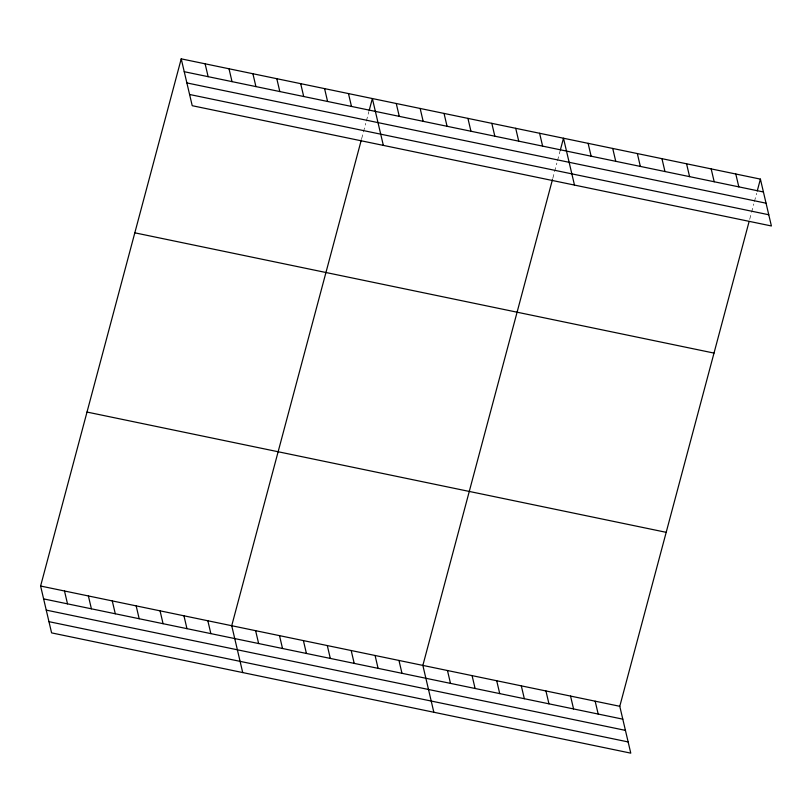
<?xml version="1.0" encoding="UTF-8"?>
<svg xmlns="http://www.w3.org/2000/svg" width="812" height="812" viewBox="0 0 812 812"><rect width="100%" height="100%" fill="white"/><g stroke="black" fill="none" stroke-linecap="round" stroke-linejoin="round"><path stroke-width="0.61" stroke-dasharray="4.06 3.04" d="M361.624 138.781L365.735 123.394M366.364 121.029L368.892 111.559M552.759 178.467L556.859 163.08M557.489 160.715L560.016 151.245M749.679 219.362L751.252 213.444M751.577 212.257L753.78 203.974M754.409 201.609L756.622 193.327"/><path stroke-width="1.22" d="M749.05 221.727L619.779 706.298L630.772 753.15L51.592 632.883L40.6 586.031L181.228 58.85L760.408 179.117L771.4 225.969L192.221 105.702L181.228 58.85M361.31 139.958L231.724 625.717L242.717 672.569M369.206 110.381L372.363 98.546L383.345 145.389M552.444 179.655L422.859 665.414L433.841 712.256M560.331 150.068L563.487 138.233L574.48 185.075M757.251 190.952L760.408 179.117M184.253 71.71L763.432 191.977M186.882 82.925L766.061 203.193M189.592 94.486L768.771 214.754M134.822 232.821L714.002 353.088M87.006 412.06L666.185 532.327M40.6 586.031L619.779 706.298M43.615 598.891L622.794 719.158M46.243 610.106L625.423 730.374M48.953 621.667L628.133 741.935M735.794 174.012L738.818 186.872M711.18 168.896L714.195 181.756M686.566 163.791L689.581 176.651M661.953 158.675L664.967 171.535M637.339 153.57L640.353 166.43M612.725 148.454L615.74 161.314M588.111 143.338L591.126 156.198M539.604 133.269L542.619 146.13M515.711 128.306L518.726 141.166M491.818 123.343L494.833 136.203M467.925 118.39L470.94 131.25M595.166 701.192L598.18 714.052M444.032 113.426L447.057 126.286M570.552 696.077L573.566 708.937M420.149 108.463L423.164 121.323M545.938 690.961L548.953 703.821M396.256 103.5L399.271 116.36M521.314 685.856L524.339 698.716M496.7 680.74L499.725 693.6M348.47 93.583L351.484 106.443M472.087 675.635L475.101 688.495M324.577 88.62L327.591 101.48M447.473 670.519L450.487 683.379M300.684 83.656L303.708 96.516M276.801 78.693L279.815 91.553M398.966 660.45L401.981 673.31M252.908 73.74L255.922 86.6M375.073 655.487L378.087 668.347M229.014 68.776L232.029 81.636M351.19 650.524L354.205 663.384M205.121 63.813L208.136 76.673M327.297 645.56L330.311 658.42M303.404 640.607L306.418 653.467M279.511 635.644L282.525 648.504M255.618 630.68L258.632 643.54M207.842 620.764L210.856 633.624M183.948 615.8L186.963 628.661M160.055 610.837L163.07 623.697M136.162 605.874L139.177 618.734M112.269 600.91L115.294 613.77M88.386 595.957L91.401 608.817M64.493 590.994L67.508 603.854"/></g></svg>
